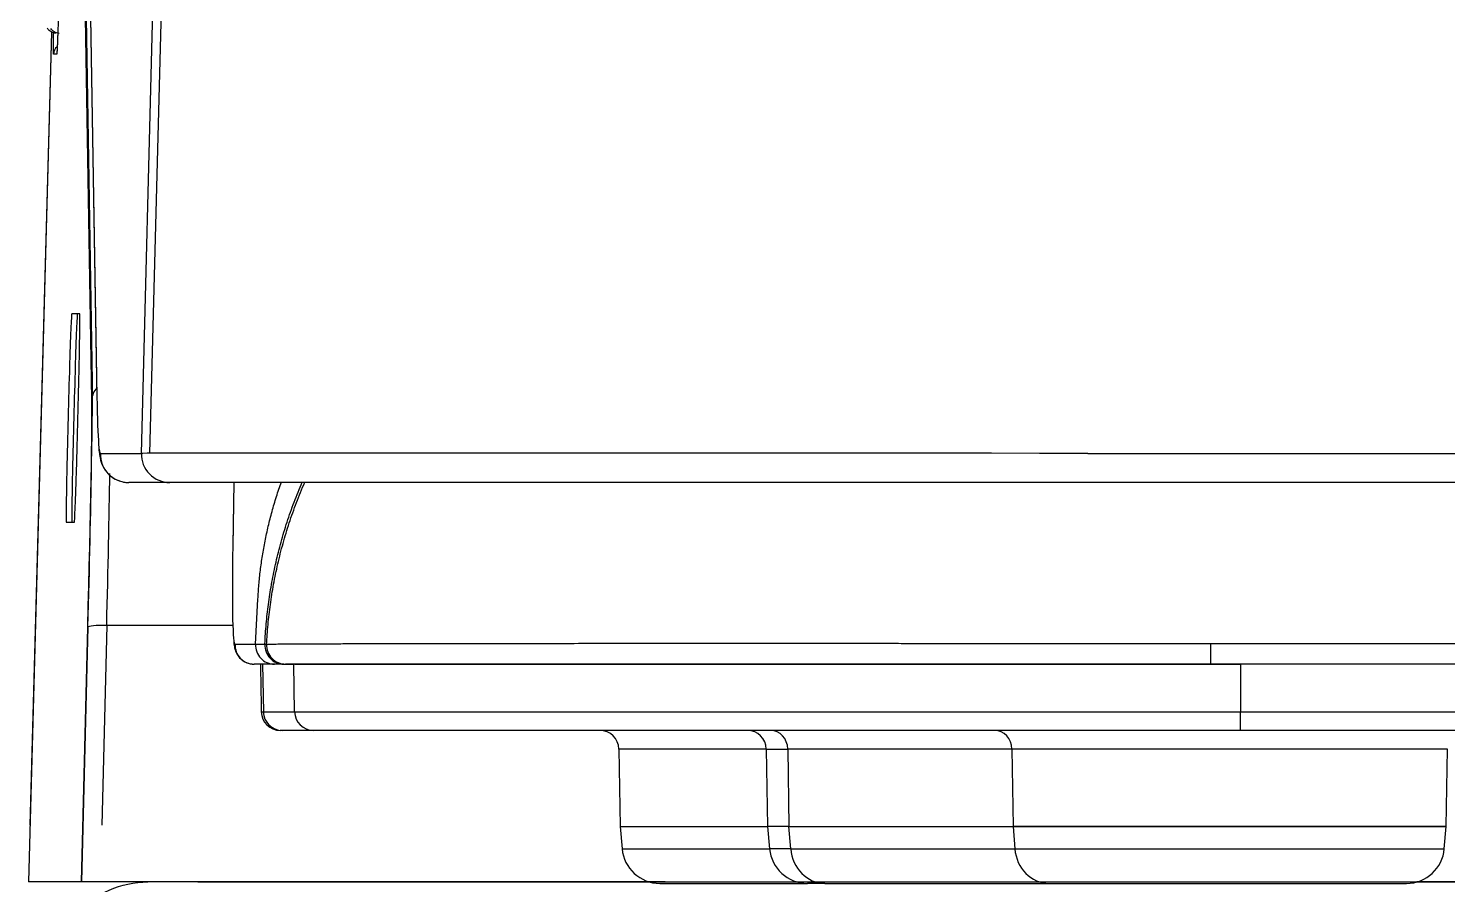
# Model space of a CAD drawing. Extents: x 6016 to 8231, y -443 to 1874.
# Drawn here: x 7431.7 to 7506.7, y 185.3 to 230.5 of the extents above; entities that cross this region are included whole.
import ezdxf

# ---------------------------------------------------------------- set-up
doc = ezdxf.new("R2010")
doc.units = 0
doc.header["$LTSCALE"] = 20
doc.header["$MEASUREMENT"] = 0
doc.layers.get('0').update_dxf_attribs({"linetype": 'CONTINUOUS'})
doc.layers.add('1', color=7, linetype='CONTINUOUS')
doc.layers.add('____', color=7, linetype='CONTINUOUS')

# ---------------------------------------------------------------- blocks, each defined once
blk = doc.blocks.new('A$C6f1c947b')
at = {"layer": '____'}
for p, q in [((715.768, 58.195), (716.305, 26.063)), ((715.768, 58.131), (716.305, 25.999)), ((718.649, 23.082), (719.551, 57.797)), ((719.974, 57.437), (719.082, 23.086)), ((716.04, 25.912), (715.594, 52.621)), ((716.067, 26.86), (715.632, 52.865)), ((713.907, 45.329), (712.684, 0.452)), ((713.909, 45.329), (712.768, 3.451)), ((714.183, 44.174), (714.009, 44.171)), ((715.4, 30.452), (714.972, 30.452)), ((716.486, 23.082), (718.649, 23.082)), ((768.63, 23.082), (1055.858, 23.082)), ((720.149, 21.543), (717.985, 21.543)), ((768.63, 21.543), (720.149, 21.543)), ((723.527, 21.543), (723.477, 18.185)), ((723.528, 21.543), (723.478, 18.222)), ((1055.858, 21.543), (768.63, 21.543)), ((714.684, 19.452), (715.111, 19.452)), ((724.679, 13.004), (724.804, 15.388)), ((715.485, 0.452), (715.822, 13.899)), ((715.831, 13.914), (715.493, 0.452)), ((716.822, 13.994), (716.557, 3.451)), ((723.479, 13.994), (716.822, 13.994)), ((723.6, 13.004), (724.679, 13.004)), ((724.679, 13.004), (725.171, 13.004)), ((725.171, 13.004), (725.18, 13.178)), ((725.171, 13.004), (725.262, 13.004)), ((775.103, 13.039), (775.103, 11.952)), ((725.677, 11.952), (724.598, 11.952)), ((725.047, 11.952), (725.091, 9.434)), ((726.17, 11.952), (725.677, 11.952)), ((726.26, 11.952), (726.696, 11.952)), ((726.74, 9.434), (726.696, 11.952)), ((726.754, 11.952), (776.694, 11.952)), ((776.694, 11.952), (776.694, 9.434)), ((724.982, 9.434), (724.982, 9.434)), ((725.091, 9.434), (726.74, 9.434)), ((726.74, 9.434), (776.694, 9.434)), ((776.694, 8.452), (776.694, 9.434)), ((727.17, 8.452), (726.09, 8.452)), ((727.74, 8.452), (727.17, 8.452)), ((776.694, 8.452), (727.74, 8.452)), ((743.862, 7.469), (743.934, 3.375)), ((751.651, 7.469), (743.862, 7.469)), ((751.651, 7.469), (751.722, 3.375)), ((751.651, 7.469), (752.782, 7.469)), ((752.782, 7.469), (752.847, 3.375)), ((764.615, 7.469), (752.782, 7.469)), ((764.615, 7.469), (764.68, 3.375)), ((787.627, 7.469), (764.615, 7.469)), ((787.556, 3.375), (787.627, 7.469)), ((743.934, 3.375), (751.722, 3.375)), ((743.934, 3.375), (751.722, 3.375)), ((743.934, 3.375), (744.036, 2.201)), ((751.722, 3.375), (751.825, 2.201)), ((752.847, 3.375), (751.722, 3.375)), ((752.847, 3.375), (751.722, 3.375)), ((752.847, 3.375), (764.68, 3.375)), ((752.847, 3.375), (764.68, 3.375)), ((752.94, 2.201), (752.847, 3.375)), ((787.556, 3.375), (764.68, 3.375)), ((764.68, 3.375), (787.556, 3.375)), ((764.68, 3.375), (764.773, 2.201)), ((787.453, 2.201), (787.556, 3.375)), ((744.036, 2.201), (751.825, 2.201)), ((752.94, 2.201), (751.825, 2.201)), ((752.94, 2.201), (764.773, 2.201)), ((764.773, 2.201), (787.453, 2.201)), ((712.684, 0.452), (712.686, 0.452)), ((715.485, 0.452), (712.686, 0.452)), ((716.482, 0.452), (715.485, 0.452)), ((745.48, 0.452), (716.482, 0.452)), ((746.029, 0.375), (753.818, 0.375)), ((754.745, 0.375), (753.817, 0.375)), ((754.745, 0.375), (766.571, 0.375)), ((754.745, 0.375), (766.579, 0.375)), ((766.579, 0.375), (785.46, 0.375)), ((798.828, 0.452), (786.008, 0.452))]:
    blk.add_line(p, q, dxfattribs=at)
for centre, radius, start, end in [((725.982, 9.452), 1, 180.98217, 269.99999), ((742.862, 7.452), 1, 1, 90), ((750.651, 7.452), 1, 1, 90), ((746.029, 2.375), 2, 185, 270), ((746.029, 2.375), 2, 185, 270), ((753.817, 2.375), 2, 185, 270), ((785.46, 2.375), 2, 270, 355)]:
    blk.add_arc(centre, radius, start, end, dxfattribs=at)
for centre, major_axis, ratio, start_param, end_param in [((714.508, 44.158), (0.009, -0.5), 0.999962, 3.781212, 4.668756), ((714.683, 44.161), (0.009, -0.5), 0.999962, 4.522147, 4.668756), ((714.828, 24.952), (0.144, 5.5), 0.008721, 0.000228, 3.141821), ((715.128, 24.952), (0.144, 5.5), 0.008721, 0.000228, 3.141821), ((715.255, 24.952), (0.144, 5.5), 0.008721, 3.141821, 6.283414), ((715.656, 12.166), (0.393, 15), 0.008721, 4.829357, 6.080952), ((717.04, 25.885), (-1, -0.017), 0.979919, 5.534689, 6.239421), ((715.656, 12.193), (0.367, 14), 0.008721, 4.83479, 6.082701), ((717.805, 26.024), (-1.5, -0.025), 0.979919, 6.239421, 6.283196), ((720.374, 171.582), (3.889, 148.5), 0.008721, 2.941108, 3.059441), ((720.374, 171.582), (3.889, 148.5), 0.008721, 3.059441, 3.141821), ((717.985, 23.043), (0, -1.5), 0.999962, 4.686209, 6.283185), ((720.149, 23.043), (0, -1.5), 0.999962, 4.686209, 6.283185), ((768.663, 23.043), (-50.016, 0.039), 0.000785, 4.713049, 6.274439), ((716.656, 12.166), (0.367, 15), 0.00814, 4.834761, 5.429644), ((734.029, 212.004), (10.43, 199), 0.008703, 2.912543, 3.142049), ((724.477, 18.17), (1, -0.015), 0.973773, 3.103281, 3.141617), ((716.822, 13.873), (-1, 0.025), 0.121831, 4.715449, 6.274396), ((724.598, 12.952), (0, 1), 0.999962, 1.518436, 3.141593), ((725.677, 12.952), (0, 1), 0.999962, 1.518436, 3.141593), ((726.17, 12.952), (0, 1), 0.999962, 1.518436, 3.141593), ((726.26, 12.952), (0, 1), 0.999962, 1.526726, 3.141593), ((726.09, 9.452), (0, -1), 0.999962, 4.729842, 6.283185), ((727.74, 9.452), (0, -1), 0.999962, 4.729842, 6.283185), ((751.876, 7.452), (0, -1), 0.906308, 1.58825, 3.141593), ((763.709, 7.452), (0, -1), 0.906308, 1.58825, 3.141593), ((754.745, 2.375), (0, 2), 0.906308, 1.658063, 3.141593), ((766.579, 2.375), (0, 2), 0.906308, 1.658063, 3.141593)]:
    blk.add_ellipse(centre, major_axis=major_axis, ratio=ratio, start_param=start_param, end_param=end_param, dxfattribs=at)
for points, knots in [([(714.317, 48.013), (714.314, 47.886), (714.31, 47.76), (714.304, 47.51), (714.3, 47.386), (714.295, 47.201), (714.293, 47.139), (714.29, 47.017), (714.288, 46.956), (714.283, 46.776), (714.276, 46.54), (714.269, 46.314), (714.264, 46.148), (714.262, 46.066), (714.259, 45.985), (714.257, 45.932), (714.256, 45.905), (714.252, 45.774), (714.246, 45.572), (714.236, 45.294), (714.23, 45.126), (714.226, 45.027), (714.226, 45.007), (714.224, 44.968), (714.224, 44.949), (714.221, 44.893), (714.22, 44.857), (714.218, 44.815), (714.218, 44.808), (714.218, 44.801)], [0, 0, 0, 0, 0.09902, 0.09902, 0.198039, 0.198039, 0.247549, 0.247549, 0.297059, 0.297059, 0.396079, 0.495098, 0.495098, 0.544608, 0.569363, 0.569363, 0.594118, 0.594118, 0.693138, 0.792158, 0.891177, 0.891177, 0.915932, 0.915932, 0.940687, 0.940687, 0.990197, 0.990197, 1, 1, 1, 1]), ([(714.134, 45.267), (714.089, 45.268), (714.045, 45.274), (713.961, 45.299), (713.92, 45.317), (713.845, 45.363), (713.81, 45.391), (713.749, 45.455), (713.723, 45.491), (713.702, 45.53)], [0, 0, 0, 0, 0.25, 0.25, 0.5, 0.5, 0.75, 0.75, 1, 1, 1, 1]), ([(714.305, 45.264), (714.26, 45.265), (714.216, 45.271), (714.132, 45.296), (714.091, 45.314), (714.015, 45.36), (713.981, 45.388), (713.92, 45.452), (713.894, 45.488), (713.873, 45.527)], [0, 0, 0, 0, 0.25, 0.25, 0.5, 0.5, 0.75, 0.75, 1, 1, 1, 1]), ([(714.003, 44.396), (714.003, 44.418), (714.003, 44.442), (714.004, 44.514), (714.004, 44.568), (714.005, 44.656), (714.005, 44.687), (714.006, 44.752), (714.006, 44.786), (714.008, 44.891), (714.009, 44.966), (714.011, 45.113), (714.012, 45.184), (714.014, 45.259)], [0, 0, 0, 0, 0.120123, 0.120123, 0.348277, 0.348277, 0.462354, 0.462354, 0.576431, 0.576431, 0.804586, 0.804586, 1, 1, 1, 1]), ([(714.009, 44.171), (714.007, 44.171), (714.006, 44.178), (714.005, 44.203), (714.004, 44.222), (714.004, 44.253), (714.004, 44.26), (714.004, 44.274), (714.003, 44.281), (714.003, 44.305), (714.003, 44.322), (714.003, 44.357), (714.003, 44.376), (714.003, 44.396)], [0, 0, 0, 0, 0.287894, 0.287894, 0.575788, 0.575788, 0.647761, 0.647761, 0.719735, 0.719735, 0.863682, 0.863682, 1, 1, 1, 1]), ([(714.218, 44.801), (714.215, 44.74), (714.21, 44.619), (714.206, 44.518), (714.203, 44.446), (714.201, 44.411), (714.199, 44.381), (714.198, 44.361), (714.198, 44.351), (714.195, 44.305), (714.191, 44.243), (714.188, 44.206), (714.185, 44.181), (714.184, 44.174), (714.183, 44.174)], [0, 0, 0, 0, 0.152686, 0.322149, 0.322149, 0.40688, 0.449246, 0.449246, 0.491611, 0.491611, 0.661074, 0.830537, 0.830537, 1, 1, 1, 1]), ([(714.218, 44.812), (714.211, 44.641), (714.201, 44.407), (714.192, 44.261), (714.19, 44.235), (714.19, 44.236)], [0, 0, 0, 0, 0.499528, 0.877187, 1, 1, 1, 1]), ([(716.399, 23.446), (716.404, 23.32), (716.429, 23.079), (716.463, 22.851), (716.53, 22.604), (716.623, 22.375), (716.793, 22.101), (717.1, 21.796), (717.544, 21.581), (717.853, 21.545), (717.985, 21.543)], [0, 0, 0, 0, 0.313753, 0.57733, 0.697826, 0.781871, 0.844221, 0.90264, 0.961195, 1, 1, 1, 1]), ([(723.529, 13.172), (723.528, 13.081), (723.555, 12.902), (723.602, 12.7), (723.694, 12.48), (723.858, 12.247), (724.174, 12.01), (724.454, 11.962), (724.598, 11.952)], [0, 0, 0, 0, 0.389973, 0.62326, 0.755454, 0.846144, 0.930575, 1, 1, 1, 1]), ([(725.262, 13.004), (725.269, 13.005), (725.323, 13.008), (725.523, 13.012), (725.84, 13.016), (726.131, 13.018), (726.337, 13.02), (726.38, 13.02), (726.467, 13.021), (726.513, 13.021), (726.651, 13.022), (726.748, 13.023), (727.053, 13.024), (727.497, 13.027), (728.273, 13.03), (729.157, 13.033), (730.149, 13.036), (731.25, 13.038), (732.058, 13.04), (732.586, 13.041), (732.692, 13.041), (732.854, 13.041), (732.909, 13.041), (733.018, 13.042), (733.291, 13.042), (733.571, 13.042), (734.254, 13.044), (735.194, 13.045), (736.692, 13.047), (738.279, 13.048), (739.954, 13.05), (741.716, 13.051), (742.951, 13.051), (743.663, 13.051), (743.742, 13.052), (743.901, 13.052), (744.141, 13.052), (744.703, 13.052), (745.19, 13.052), (746.172, 13.052), (747.501, 13.052), (749.551, 13.053), (751.659, 13.053), (753.824, 13.052), (756.046, 13.052), (757.566, 13.051), (758.529, 13.051), (758.722, 13.051), (759.109, 13.05), (759.69, 13.05), (760.47, 13.05), (761.059, 13.05), (761.452, 13.049), (761.649, 13.049), (762.24, 13.049), (762.635, 13.049), (763.822, 13.048), (765.41, 13.047), (767.808, 13.045), (770.222, 13.043), (772.653, 13.041), (774.285, 13.04), (775.103, 13.039)], [0, 0, 0, 0, 0.03125, 0.0625, 0.09375, 0.125, 0.125, 0.132813, 0.132813, 0.140625, 0.140625, 0.15625, 0.15625, 0.1875, 0.21875, 0.25, 0.28125, 0.3125, 0.34375, 0.34375, 0.351562, 0.351562, 0.355469, 0.355469, 0.359375, 0.375, 0.375, 0.40625, 0.4375, 0.46875, 0.5, 0.53125, 0.5625, 0.5625, 0.566406, 0.566406, 0.570313, 0.578125, 0.59375, 0.59375, 0.625, 0.65625, 0.6875, 0.71875, 0.75, 0.78125, 0.78125, 0.789063, 0.789063, 0.796875, 0.8125, 0.820313, 0.820313, 0.828125, 0.828125, 0.84375, 0.84375, 0.875, 0.90625, 0.9375, 0.96875, 1, 1, 1, 1]), ([(775.103, 13.039), (775.77, 13.039), (776.436, 13.039), (779.77, 13.039), (782.436, 13.039), (795.77, 13.039), (806.436, 13.039), (848.817, 13.039), (880.53, 13.039), (912.244, 13.039)], [0, 0, 0, 0, 0.014584, 0.014584, 0.072918, 0.072918, 0.306254, 0.306254, 1, 1, 1, 1]), ([(775.103, 11.952), (774.3, 11.952), (772.701, 11.952), (770.322, 11.952), (767.963, 11.952), (765.623, 11.952), (763.302, 11.952), (761.768, 11.952), (760.623, 11.952), (760.051, 11.952), (759.387, 11.952), (759.102, 11.952), (758.913, 11.952), (758.818, 11.952), (757.968, 11.952), (756.476, 11.952), (754.295, 11.952), (752.17, 11.952), (750.101, 11.952), (748.088, 11.952), (746.784, 11.952), (745.821, 11.952), (745.343, 11.952), (744.87, 11.952), (744.634, 11.952), (744.556, 11.952), (744.4, 11.952), (743.699, 11.952), (742.411, 11.952), (740.68, 11.952), (739.037, 11.952), (737.479, 11.952), (736.008, 11.952), (735.085, 11.952), (734.416, 11.952), (734.141, 11.952), (733.872, 11.952), (733.765, 11.952), (733.712, 11.952), (733.553, 11.952), (733.029, 11.952), (732.137, 11.952), (731.056, 11.952), (730.082, 11.952), (729.215, 11.952), (728.454, 11.952), (728.018, 11.952), (727.719, 11.952), (727.623, 11.952), (727.487, 11.952), (727.443, 11.952), (727.357, 11.952), (727.148, 11.952), (726.828, 11.952), (726.516, 11.952), (726.32, 11.952), (726.267, 11.952), (726.26, 11.952)], [0, 0, 0, 0, 0.03125, 0.0625, 0.09375, 0.125, 0.15625, 0.1875, 0.1875, 0.203125, 0.210937, 0.214844, 0.214844, 0.21875, 0.21875, 0.25, 0.28125, 0.3125, 0.34375, 0.375, 0.40625, 0.40625, 0.421875, 0.429688, 0.429688, 0.433594, 0.433594, 0.4375, 0.46875, 0.5, 0.53125, 0.5625, 0.59375, 0.625, 0.625, 0.640625, 0.644531, 0.644531, 0.648438, 0.648438, 0.65625, 0.6875, 0.71875, 0.75, 0.78125, 0.8125, 0.84375, 0.84375, 0.859375, 0.859375, 0.867188, 0.867188, 0.875, 0.90625, 0.9375, 0.96875, 1, 1, 1, 1]), ([(912.244, 11.952), (911.577, 11.952), (910.911, 11.952), (907.577, 11.952), (904.911, 11.952), (891.577, 11.952), (880.911, 11.952), (838.53, 11.952), (806.817, 11.952), (775.103, 11.952)], [0, 0, 0, 0, 0.014584, 0.014584, 0.072918, 0.072918, 0.306254, 0.306254, 1, 1, 1, 1]), ([(724.982, 9.434), (724.982, 9.434), (724.982, 9.434), (724.988, 9.434), (725.024, 9.434), (725.091, 9.434)], [0, 0, 0, 0, 0.068297, 0.068297, 1, 1, 1, 1]), ([(726.09, 8.452), (726.024, 8.452), (725.988, 8.452), (725.982, 8.452), (725.982, 8.452), (725.982, 8.452)], [0, 0, 0, 0, 0.919147, 0.919147, 1, 1, 1, 1]), ([(912.244, 8.452), (911.577, 8.452), (910.911, 8.452), (907.577, 8.452), (904.911, 8.452), (891.577, 8.452), (880.911, 8.452), (839.061, 8.452), (807.877, 8.452), (776.694, 8.452)], [0, 0, 0, 0, 0.014755, 0.014755, 0.073773, 0.073773, 0.309848, 0.309848, 1, 1, 1, 1])]:
    blk.add_open_spline(points, degree=3, knots=knots, dxfattribs=at)
for points, weights in [([(724.804, 15.388), (724.971, 18.574), (726.044, 21.578)], [1, 0.942238376947, 0.906864798583]), ([(725.18, 13.178), (725.409, 17.546), (727.143, 21.56)], [1, 0.93089127129, 0.894520643]), ([(725.261, 12.996), (725.494, 17.459), (727.28, 21.557)], [1, 0.930479816081, 0.894248562094])]:
    blk.add_rational_spline(points, weights, degree=2, dxfattribs=at)
for points, degree in [([(724.938, 11.951), (724.982, 9.434)], 1), ([(776.694, 9.434), (821.877, 9.434), (867.061, 9.434), (912.244, 9.434)], 3)]:
    blk.add_open_spline(points, degree=degree, dxfattribs=at)

msp = doc.modelspace()

# ---------------------------------------------------------------- linework, layer by layer
at = {"layer": '1', "color": 7, "linetype": 'Continuous'}
for p, q in [((7465.337, 185.415), (7435.81, 185.415)), ((7440.666, 185.415), (7631.27, 185.415))]:
    msp.add_line(p, q, dxfattribs=at)
at = {"layer": '1', "color": 7, "linetype": 'Continuous', "extrusion": (0, 0, -1)}
msp.add_ellipse((7438.021, 180.386), major_axis=(0, -5.029), ratio=0.999962, start_param=1.466077, end_param=3.141593, dxfattribs=at)

# ---------------------------------------------------------------- block references
msp.add_blockref('A$C6f1c947b', (6719.026, 184.963))

doc.saveas('drawing.dxf')
